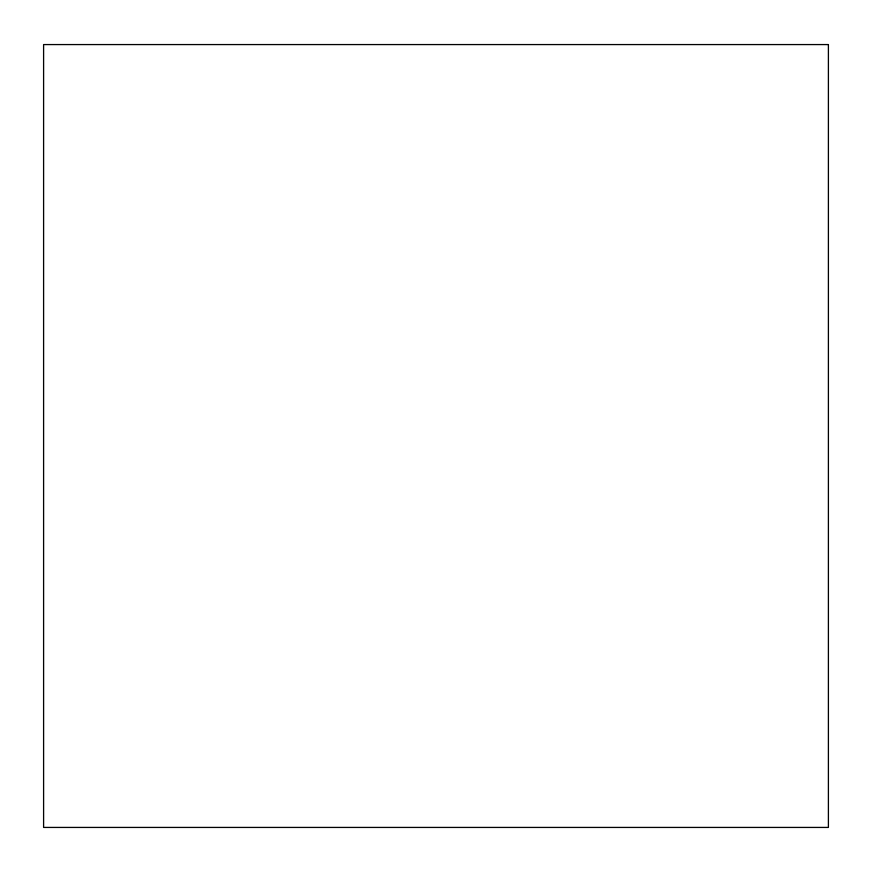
<?xml version="1.0" encoding="UTF-8"?>
<svg xmlns="http://www.w3.org/2000/svg" width="872" height="872" viewBox="0 0 872 872"><rect width="100%" height="100%" fill="white"/><g stroke="black" fill="none" stroke-linecap="round" stroke-linejoin="round"><path stroke-width="1.31" d="M828.4 44.57L43.6 44.57L43.6 827.43L828.4 827.43L828.4 44.57"/></g></svg>
